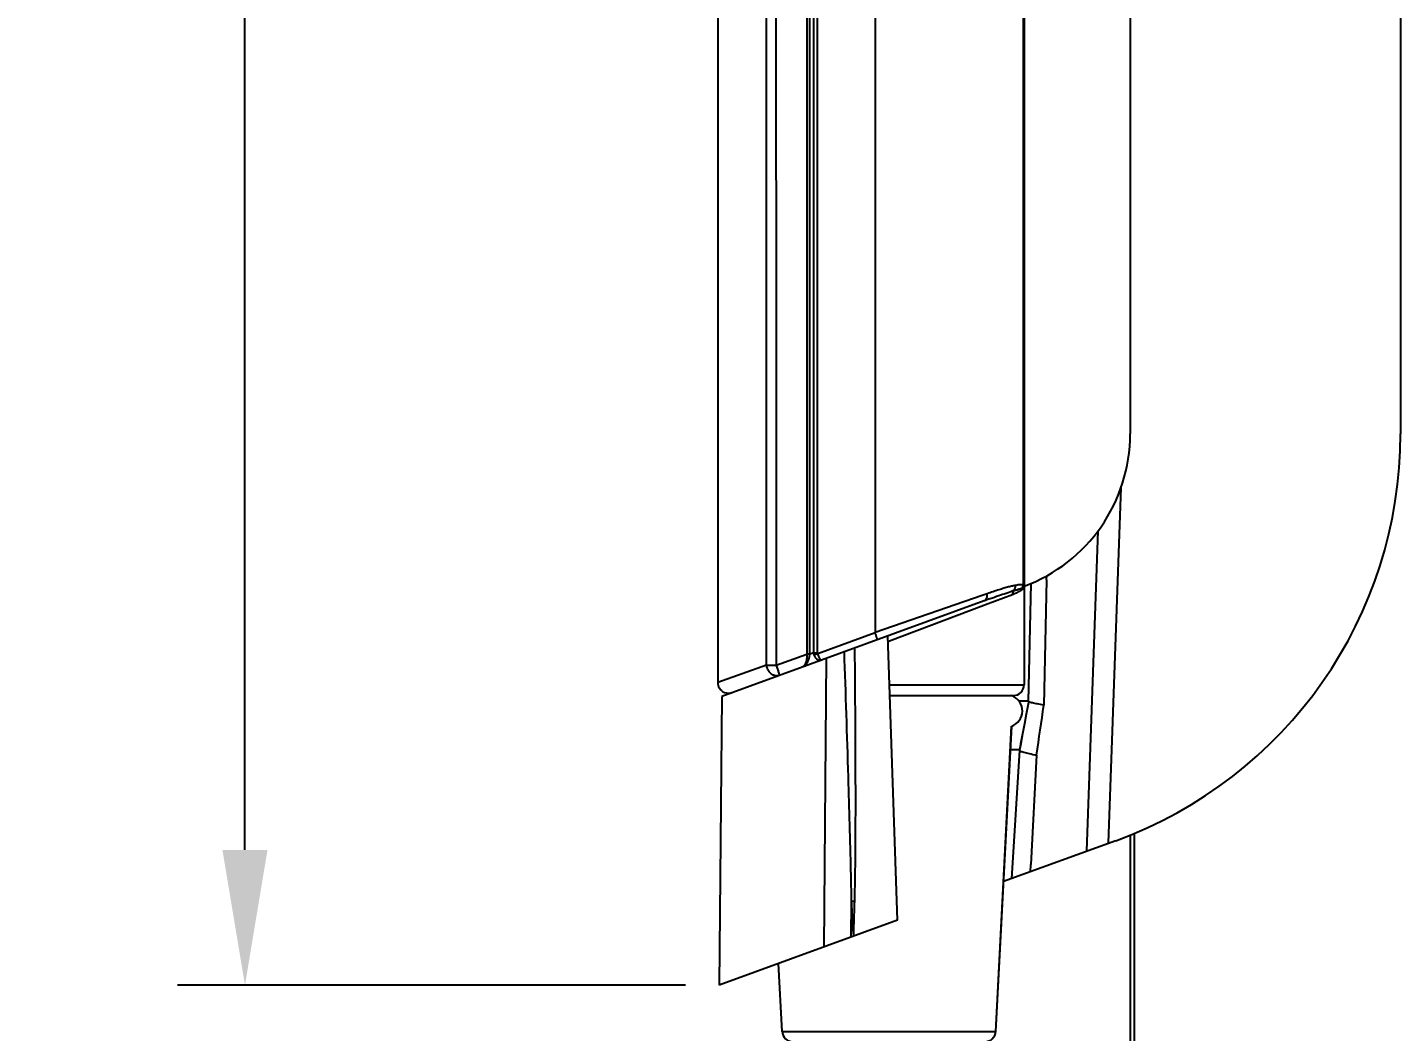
# Model space of a CAD drawing. Header units: millimetres. Extents: x 1236 to 1656, y -100 to 494.
# Drawn here: x 1529.57 to 1554.96, y 106.64 to 125.19 of the extents above; entities that cross this region are included whole.
import ezdxf

# ---------------------------------------------------------------- set-up
doc = ezdxf.new("R2010")
doc.units = ezdxf.units.MM
doc.header["$LTSCALE"] = 0.1
doc.layers.add('DIM', color=3, linetype='Continuous')
doc.styles.get("Standard").update_dxf_attribs({"font": 'arial.ttf'})
doc.dimstyles.new('ISO-25', dxfattribs={"dimtxt": 2.5, "dimasz": 2.5, "dimexe": 1.25, "dimexo": 0.625, "dimtad": 1, "dimlfac": 5, "dimtxsty": 'Standard', "dimcen": 2.5, "dimadec": 0, "dimazin": 0, "dimtfac": 1, "dimtmove": 0, "dimatfit": 3, "dimfxl": 0, "dimarcsym": 0})

# ---------------------------------------------------------------- blocks, each defined once
blk = doc.blocks.new('*D58')
at = {"layer": 'Defpoints', "color": 0}
for p in [(1533.592, 171.481), (1545.562, 171.481), (1542.362, 107.493)]:
    blk.add_point(p, dxfattribs=at)
at = {"layer": 'DIM', "color": 0, "lineweight": -2}
for p, q in [((1544.937, 171.481), (1532.342, 171.481)), ((1533.592, 109.993), (1533.592, 168.981)), ((1541.737, 107.493), (1532.342, 107.493))]:
    blk.add_line(p, q, dxfattribs=at)
at = {"layer": 'DIM', "color": 0}
for points in [[(1533.175, 168.981), (1534.009, 168.981), (1533.592, 171.481)], [(1533.175, 109.993), (1534.009, 109.993), (1533.592, 107.493)]]:
    blk.add_solid(points, dxfattribs=at)
at = {"layer": 'DIM', "color": 0, "insert": (1531.328, 139.487), "char_height": 2.5, "attachment_point": 5, "rotation": 90}
blk.add_mtext('(320)', dxfattribs=at)

msp = doc.modelspace()

# ---------------------------------------------------------------- linework, layer by layer
for p, q in [((1542.334, 162.3958), (1542.334, 113.096)), ((1549.9625, 137.0434), (1549.9625, 117.6809)), ((1549.9625, 137.0434), (1549.9625, 117.6809)), ((1554.9626, 136.9998), (1554.9626, 117.6809)), ((1554.9626, 136.9997), (1554.9626, 117.6809)), ((1548.0006, 134.9717), (1548.0006, 113.0463)), ((1548.0006, 134.9716), (1548.0006, 113.0463)), ((1547.9819, 134.2535), (1547.9819, 114.8892)), ((1547.9819, 134.2534), (1547.9819, 114.8892)), ((1545.2444, 133.7732), (1545.2444, 114.0111)), ((1545.2444, 133.7731), (1545.2444, 114.011)), ((1544.1028, 133.4317), (1544.1033, 113.6354)), ((1544.1028, 133.4317), (1544.1033, 113.6354)), ((1543.2363, 113.4052), (1543.2363, 133.0199)), ((1543.2363, 113.4052), (1543.2363, 133.0199)), ((1549.5644, 110.1143), (1549.794, 116.6895)), ((1549.5644, 110.1143), (1549.794, 116.6895)), ((1549.1625, 109.968), (1549.3693, 115.89)), ((1549.1625, 109.968), (1549.3693, 115.8899)), ((1548.4177, 114.9859), (1548.4193, 115.058)), ((1548.4177, 114.9859), (1548.4193, 115.058)), ((1547.9822, 114.8466), (1547.974, 114.842)), ((1547.9822, 114.8466), (1547.974, 114.842)), ((1547.9877, 114.8861), (1547.9819, 114.8892)), ((1547.9877, 114.8861), (1547.982, 114.8892)), ((1548.0826, 112.7356), (1548.1295, 114.9175)), ((1548.0826, 112.7356), (1548.1295, 114.9175)), ((1548.4177, 114.9859), (1548.366, 112.6695)), ((1548.4177, 114.9859), (1548.366, 112.6695)), ((1547.2604, 114.5967), (1542.409, 112.831)), ((1547.2604, 114.5967), (1542.409, 112.831)), ((1547.2258, 114.6959), (1545.2444, 114.0111)), ((1547.2258, 114.6959), (1545.2444, 114.011)), ((1547.3188, 114.7283), (1547.2258, 114.6959)), ((1547.3188, 114.7283), (1547.2258, 114.6959)), ((1547.2549, 114.5139), (1547.288, 114.5265)), ((1547.2549, 114.5139), (1547.288, 114.5265)), ((1547.288, 114.5265), (1547.7879, 114.7157)), ((1547.288, 114.5265), (1547.7879, 114.7157)), ((1547.3547, 114.6309), (1547.3763, 114.6387)), ((1547.3547, 114.6309), (1547.3763, 114.6386)), ((1547.6665, 114.7397), (1547.7715, 114.7734)), ((1547.6665, 114.7396), (1547.7715, 114.7734)), ((1545.5142, 113.855), (1547.2549, 114.5139)), ((1545.5142, 113.855), (1547.2549, 114.5139)), ((1544.1831, 113.6248), (1545.2444, 114.011)), ((1544.1831, 113.6247), (1545.2444, 114.011)), ((1545.6624, 108.6941), (1545.4789, 113.9484)), ((1545.6624, 108.6941), (1545.4789, 113.9483)), ((1545.4823, 113.8428), (1545.5006, 113.8498)), ((1545.4824, 113.8428), (1545.5006, 113.8498)), ((1545.5006, 113.8499), (1545.5142, 113.855)), ((1545.5006, 113.8499), (1545.5142, 113.855)), ((1543.4154, 113.4059), (1543.981, 113.6111)), ((1543.4154, 113.4059), (1543.981, 113.6111)), ((1544.0368, 113.6111), (1543.9809, 113.6111)), ((1544.0369, 113.6111), (1543.9809, 113.6111)), ((1544.0021, 113.4738), (1544.0203, 113.5149)), ((1544.0021, 113.4738), (1544.0203, 113.5149)), ((1544.1033, 113.6354), (1544.0368, 113.612)), ((1544.1033, 113.6354), (1544.0369, 113.612)), ((1544.1033, 113.6354), (1544.1812, 113.6354)), ((1544.1033, 113.6354), (1544.1812, 113.6354)), ((1544.1831, 113.6248), (1544.1812, 113.6354)), ((1544.1831, 113.6247), (1544.1812, 113.6354)), ((1544.343, 113.5349), (1544.2964, 108.197)), ((1544.343, 113.5349), (1544.2965, 108.197)), ((1543.2363, 113.4052), (1542.3342, 113.0894)), ((1543.2363, 113.4052), (1542.3343, 113.0894)), ((1543.2363, 113.4052), (1543.4156, 113.4053)), ((1543.2363, 113.4051), (1543.4156, 113.4053)), ((1542.334, 113.089), (1542.3357, 113.0634)), ((1542.334, 113.089), (1542.3357, 113.0634)), ((1545.5102, 113.0463), (1548.0006, 113.0463)), ((1545.5102, 113.0463), (1548.0006, 113.0463)), ((1542.4089, 112.831), (1542.3623, 107.493)), ((1542.4089, 112.831), (1542.3624, 107.493)), ((1545.5172, 112.8463), (1547.8006, 112.8463)), ((1545.5172, 112.8463), (1547.8006, 112.8463)), ((1548.0827, 112.7423), (1547.907, 112.7423)), ((1548.0827, 112.7423), (1547.907, 112.7423)), ((1547.4751, 106.6357), (1547.7708, 112.2782)), ((1547.4751, 106.6357), (1547.7709, 112.2782)), ((1547.9168, 111.8411), (1547.7479, 111.8411)), ((1547.9168, 111.8411), (1547.7479, 111.8411)), ((1547.9159, 111.8344), (1547.769, 109.4609)), ((1547.9159, 111.8344), (1547.769, 109.4609)), ((1547.9156, 111.8346), (1547.9155, 111.8345)), ((1547.9156, 111.8346), (1547.9155, 111.8345)), ((1548.231, 111.7461), (1548.1249, 109.7243)), ((1548.231, 111.7461), (1548.1249, 109.7243)), ((1549.9625, 110.2696), (1549.9625, 73.8794)), ((1550.0334, 110.2982), (1550.0334, 73.8815)), ((1549.6987, 110.1632), (1547.6204, 109.4068)), ((1549.6987, 110.1632), (1547.6204, 109.4068)), ((1548.1176, 109.5878), (1548.1248, 109.7243)), ((1548.1176, 109.5878), (1548.1248, 109.7243)), ((1544.8039, 109.0369), (1544.7981, 108.3796)), ((1544.8039, 109.0369), (1544.7982, 108.3796)), ((1545.6624, 108.6941), (1542.3624, 107.493)), ((1545.6624, 108.6941), (1542.3625, 107.493)), ((1544.8387, 108.4762), (1544.8467, 108.3972)), ((1544.8387, 108.4762), (1544.8467, 108.3972)), ((1543.526, 106.6357), (1543.4601, 107.8926)), ((1543.526, 106.6357), (1543.4601, 107.8926)), ((1543.526, 106.6357), (1547.4751, 106.6357)), ((1543.526, 106.6357), (1547.4751, 106.6357))]:
    msp.add_line(p, q)
for points in [[(1544.0364, 122.3587), (1544.0364, 123.427), (1544.0363, 124.4577), (1544.0363, 125.4531), (1544.0362, 126.4161), (1544.0362, 127.3482), (1544.0363, 128.2514), (1544.0363, 129.1269), (1544.0364, 129.976), (1544.0365, 130.8004), (1544.0366, 131.601), (1544.0368, 132.3814), (1544.0373, 133.1462), (1544.0446, 133.8154)], [(1544.0365, 122.3587), (1544.0364, 123.4269), (1544.0363, 124.4577), (1544.0363, 125.4531), (1544.0363, 126.4161), (1544.0362, 127.3482), (1544.0363, 128.2514), (1544.0363, 129.1269), (1544.0364, 129.976), (1544.0365, 130.8003), (1544.0367, 131.6009), (1544.0368, 132.3814), (1544.0373, 133.1461), (1544.0446, 133.8153)], [(1544.0368, 113.6111), (1544.0368, 114.962), (1544.0368, 116.3344), (1544.0367, 117.6438), (1544.0367, 118.8966), (1544.0366, 120.0971), (1544.0364, 122.3587)], [(1544.0369, 113.6111), (1544.0368, 114.962), (1544.0368, 116.3344), (1544.0367, 117.6438), (1544.0367, 118.8966), (1544.0366, 120.0971), (1544.0365, 122.3587)], [(1544.0203, 113.5149), (1544.0323, 113.5597), (1544.0369, 113.6111)], [(1544.0203, 113.5149), (1544.0323, 113.5597), (1544.037, 113.6111)], [(1543.9135, 113.3801), (1543.9476, 113.4036), (1543.9783, 113.4367), (1544.0021, 113.4738)], [(1543.9135, 113.3801), (1543.9476, 113.4036), (1543.9783, 113.4367), (1544.0021, 113.4738)], [(1542.3357, 113.0634), (1542.3412, 113.0362), (1542.3507, 113.0093), (1542.3645, 112.9833), (1542.3828, 112.9587), (1542.4052, 112.9364), (1542.4315, 112.9176), (1542.4615, 112.9031), (1542.4944, 112.8934), (1542.5296, 112.8893), (1542.5664, 112.892), (1542.6022, 112.9013)], [(1542.3357, 113.0634), (1542.3412, 113.0362), (1542.3507, 113.0093), (1542.3645, 112.9833), (1542.3828, 112.9586), (1542.4053, 112.9363), (1542.4315, 112.9176), (1542.4616, 112.9031), (1542.4945, 112.8934), (1542.5296, 112.8893), (1542.5664, 112.892), (1542.6022, 112.9013)], [(1548.082, 112.7362), (1548.0732, 112.6878), (1548.0396, 112.5044), (1548.0057, 112.3205), (1547.9717, 112.1362), (1547.9373, 111.9515), (1547.9156, 111.8346)], [(1548.082, 112.7362), (1548.0732, 112.6878), (1548.0396, 112.5044), (1548.0057, 112.3205), (1547.9717, 112.1362), (1547.9374, 111.9515), (1547.9156, 111.8346)]]:
    msp.add_lwpolyline(points)
for centre, radius, start, end in [((1546.9624, 117.6809), 3.0001, 290.27213, 0), ((1546.9624, 117.6809), 3.0001, 290.27213, 0), ((1546.9624, 117.6809), 8.0002, 290, 0), ((1546.9624, 117.6809), 8.0002, 290, 0), ((1548.7611, 111.5688), 3.3539, 106.47108, 107.16053), ((1548.7611, 111.5688), 3.3539, 106.47108, 107.16053), ((1548.0671, 114.8107), 0.0983, 161.43059, 181.36545), ((1548.0671, 114.8107), 0.0983, 161.43059, 181.36545), ((1547.9536, 114.8662), 0.047, 353.2356, 359.94274), ((1547.9536, 114.8662), 0.047, 353.2356, 359.94274), ((1556.849, 88.2705), 28.0181, 109.80771, 110.0129), ((1556.849, 88.2706), 28.018, 109.80771, 110.0129), ((1547.2677, 116.1117), 1.4899, 290.43777, 292.12964), ((1547.2677, 116.1117), 1.4899, 290.43777, 292.12964), ((1544.2548, 113.6517), 0.1524, 186.12559, 200.29573), ((1544.2548, 113.6517), 0.1524, 186.12559, 200.29573), ((1539.8863, 125.3201), 12.4596, 289.82459, 290.17295), ((1539.8863, 125.32), 12.4596, 289.82459, 290.17295), ((1547.8006, 113.0463), 0.2, 270, 0), ((1547.8006, 113.0463), 0.2, 270, 0), ((1547.6677, 112.5606), 0.3008, 71.55875, 71.96387), ((1547.6677, 112.5606), 0.3008, 71.55875, 71.96387), ((1547.7585, 112.8063), 0.04, 51.35171, 83.73122), ((1547.7585, 112.8063), 0.04, 51.35171, 83.73122), ((1547.6677, 112.5606), 0.3008, 290.06974, 67.66054), ((1547.6677, 112.5606), 0.3008, 290.06974, 67.66054), ((1201.057, 162.7978), 350.9074, 351.634641, 351.787011), ((1201.0578, 162.7977), 350.9066, 351.634641, 351.787011), ((1545.3299, 80.3709), 28.6709, 90.93591, 91.05135), ((1545.33, 80.3709), 28.6708, 90.93591, 91.05135), ((1543.7257, 106.6461), 0.2, 183, 270), ((1547.2754, 106.6461), 0.2, 270, 357)]:
    msp.add_arc(centre, radius, start, end)
for points, knots in [([(1544.1811, 113.6354), (1544.181, 114.5652), (1544.181, 116.4247), (1544.1809, 118.749), (1544.1809, 120.6085), (1544.181, 122.0032), (1544.181, 123.3978), (1544.1811, 124.7924), (1544.1812, 126.187), (1544.1813, 127.3492), (1544.1814, 128.2789), (1544.1814, 128.9763), (1544.1814, 129.6736), (1544.1813, 130.3709), (1544.1812, 130.952), (1544.1811, 131.4169), (1544.181, 131.7655), (1544.1809, 132.056), (1544.1809, 132.2885), (1544.1809, 132.4628), (1544.181, 132.6371), (1544.1812, 132.8114), (1544.1812, 132.9858), (1544.1808, 133.1601), (1544.1804, 133.3344), (1544.1804, 133.5083), (1544.1815, 133.6817), (1544.185, 133.8547), (1544.1915, 134.0272), (1544.2039, 134.2564), (1544.2266, 134.5409), (1544.2657, 134.8789), (1544.3166, 135.2123), (1544.382, 135.5405), (1544.4351, 135.7564), (1544.464, 135.8635)], [0, 0, 0, 0, 0.1253492, 0.2506982, 0.3133728, 0.3760473, 0.4387217, 0.5013961, 0.5640703, 0.6267445, 0.6580816, 0.6894188, 0.7207561, 0.7520935, 0.7834311, 0.7990998, 0.8147682, 0.8304361, 0.8382698, 0.8461032, 0.8539359, 0.8617686, 0.8696046, 0.8774441, 0.8852793, 0.8930985, 0.9008894, 0.9086604, 0.9164222, 0.924169, 0.9395946, 0.9548962, 0.9700372, 0.985051, 1, 1, 1, 1]), ([(1544.1811, 113.6354), (1544.181, 114.5652), (1544.181, 116.4247), (1544.1809, 118.749), (1544.1809, 120.6085), (1544.181, 122.0031), (1544.181, 123.3978), (1544.1811, 124.7924), (1544.1812, 126.187), (1544.1813, 127.3492), (1544.1814, 128.2789), (1544.1814, 128.9762), (1544.1814, 129.6735), (1544.1813, 130.3708), (1544.1812, 130.9519), (1544.1811, 131.4168), (1544.181, 131.7655), (1544.1809, 132.056), (1544.1809, 132.2884), (1544.1809, 132.4627), (1544.181, 132.637), (1544.1812, 132.8113), (1544.1812, 132.9857), (1544.1808, 133.1601), (1544.1804, 133.3343), (1544.1804, 133.5082), (1544.1815, 133.6817), (1544.185, 133.8546), (1544.1915, 134.0272), (1544.2039, 134.2563), (1544.2266, 134.5408), (1544.2657, 134.8789), (1544.3167, 135.2123), (1544.382, 135.5405), (1544.4351, 135.7564), (1544.464, 135.8634)], [0, 0, 0, 0, 0.1253492, 0.2506982, 0.3133728, 0.3760473, 0.4387217, 0.5013961, 0.5640703, 0.6267445, 0.6580816, 0.6894188, 0.7207561, 0.7520935, 0.7834311, 0.7990998, 0.8147682, 0.8304361, 0.8382698, 0.8461032, 0.8539359, 0.8617686, 0.8696046, 0.8774441, 0.8852793, 0.8930985, 0.9008894, 0.9086604, 0.9164222, 0.924169, 0.9395946, 0.9548962, 0.9700372, 0.985051, 1, 1, 1, 1]), ([(1543.9921, 133.8144), (1543.9888, 133.71), (1543.9843, 133.5005), (1543.9814, 133.1858), (1543.9805, 132.8703), (1543.9807, 132.5547), (1543.9808, 132.239), (1543.9806, 131.9232), (1543.9806, 131.6075), (1543.9804, 131.1865), (1543.9803, 130.6603), (1543.9802, 130.0289), (1543.9801, 129.3974), (1543.98, 128.5555), (1543.9799, 127.503), (1543.9799, 126.2401), (1543.98, 124.9772), (1543.9801, 123.7143), (1543.9802, 122.4514), (1543.9804, 120.7675), (1543.9806, 118.6627), (1543.9808, 116.1368), (1543.9809, 114.4529), (1543.9809, 113.611)], [0, 0, 0, 0, 0.0155089, 0.0311163, 0.0467302, 0.0623556, 0.0779836, 0.0936108, 0.1092383, 0.1248657, 0.1561204, 0.1873752, 0.2186299, 0.2498846, 0.312394, 0.3749035, 0.437413, 0.4999226, 0.5624321, 0.6249417, 0.7499611, 0.8749806, 1, 1, 1, 1]), ([(1543.9921, 133.8143), (1543.9888, 133.7099), (1543.9843, 133.5004), (1543.9814, 133.1857), (1543.9805, 132.8702), (1543.9808, 132.5546), (1543.9808, 132.2389), (1543.9806, 131.9232), (1543.9806, 131.6074), (1543.9805, 131.1865), (1543.9803, 130.6603), (1543.9802, 130.0288), (1543.9801, 129.3974), (1543.98, 128.5554), (1543.9799, 127.503), (1543.9799, 126.2401), (1543.98, 124.9772), (1543.9801, 123.7143), (1543.9802, 122.4514), (1543.9804, 120.7675), (1543.9806, 118.6626), (1543.9808, 116.1368), (1543.9809, 114.4529), (1543.9809, 113.611)], [0, 0, 0, 0, 0.0155089, 0.0311163, 0.0467302, 0.0623556, 0.0779836, 0.0936108, 0.1092383, 0.1248657, 0.1561204, 0.1873752, 0.2186299, 0.2498846, 0.312394, 0.3749035, 0.437413, 0.4999226, 0.5624321, 0.6249417, 0.7499611, 0.8749806, 1, 1, 1, 1]), ([(1543.4152, 133.0201), (1543.4146, 132.6114), (1543.4138, 131.7942), (1543.4128, 130.5683), (1543.4119, 129.3425), (1543.4112, 127.708), (1543.4113, 125.6648), (1543.4121, 123.213), (1543.4132, 120.7611), (1543.4148, 117.4919), (1543.4155, 115.0399), (1543.4156, 113.4053)], [0, 0, 0, 0, 0.0625038, 0.1249883, 0.1874882, 0.2499909, 0.374986, 0.4999839, 0.6249871, 0.7499921, 1, 1, 1, 1]), ([(1543.4152, 133.02), (1543.4146, 132.6113), (1543.4138, 131.7941), (1543.4128, 130.5683), (1543.4119, 129.3425), (1543.4113, 127.7079), (1543.4113, 125.6648), (1543.4121, 123.2129), (1543.4132, 120.7611), (1543.4148, 117.4918), (1543.4155, 115.0399), (1543.4156, 113.4053)], [0, 0, 0, 0, 0.0625038, 0.1249883, 0.1874882, 0.2499909, 0.374986, 0.4999839, 0.6249871, 0.7499921, 1, 1, 1, 1]), ([(1547.7124, 114.8526), (1547.6841, 114.8451), (1547.6245, 114.8282), (1547.493, 114.7876), (1547.3902, 114.7532), (1547.3188, 114.7283)], [0, 0, 0, 0, 0.212153, 0.4505569, 1, 1, 1, 1]), ([(1547.7124, 114.8526), (1547.6841, 114.8451), (1547.6245, 114.8282), (1547.493, 114.7876), (1547.3902, 114.7532), (1547.3188, 114.7283)], [0, 0, 0, 0, 0.212153, 0.4505569, 1, 1, 1, 1]), ([(1547.8458, 114.8823), (1547.8251, 114.8789), (1547.7804, 114.8699), (1547.7362, 114.8589), (1547.7124, 114.8526)], [0, 0, 0, 0, 0.4597716, 1, 1, 1, 1]), ([(1547.8458, 114.8823), (1547.8251, 114.8789), (1547.7804, 114.8698), (1547.7362, 114.8589), (1547.7124, 114.8526)], [0, 0, 0, 0, 0.4597716, 1, 1, 1, 1]), ([(1547.8102, 114.7851), (1547.8061, 114.7804), (1547.799, 114.77), (1547.7917, 114.7525), (1547.7879, 114.7342), (1547.7876, 114.7217), (1547.7879, 114.7156)], [0, 0, 0, 0, 0.2494885, 0.5028361, 0.7547013, 1, 1, 1, 1]), ([(1547.8102, 114.7851), (1547.8061, 114.7804), (1547.799, 114.77), (1547.7917, 114.7525), (1547.7879, 114.7342), (1547.7876, 114.7217), (1547.7879, 114.7156)], [0, 0, 0, 0, 0.2494885, 0.5028361, 0.7547013, 1, 1, 1, 1]), ([(1547.8102, 114.7851), (1547.8218, 114.798), (1547.8403, 114.8291), (1547.8461, 114.8646), (1547.8458, 114.8823)], [0, 0, 0, 0, 0.4954701, 1, 1, 1, 1]), ([(1547.8102, 114.7851), (1547.8218, 114.798), (1547.8403, 114.829), (1547.8461, 114.8646), (1547.8458, 114.8823)], [0, 0, 0, 0, 0.4954701, 1, 1, 1, 1]), ([(1547.8102, 114.7851), (1547.8286, 114.7906), (1547.8625, 114.8009), (1547.9027, 114.8138), (1547.93, 114.8235), (1547.9469, 114.8298), (1547.9614, 114.8358), (1547.9701, 114.8399), (1547.974, 114.842)], [0, 0, 0, 0, 0.3335771, 0.6114958, 0.7296277, 0.8337571, 0.9238572, 1, 1, 1, 1]), ([(1547.8102, 114.7851), (1547.8287, 114.7906), (1547.8625, 114.8009), (1547.9027, 114.8138), (1547.93, 114.8234), (1547.9469, 114.8298), (1547.9614, 114.8358), (1547.9701, 114.8399), (1547.974, 114.842)], [0, 0, 0, 0, 0.3335771, 0.6114958, 0.7296277, 0.8337571, 0.9238572, 1, 1, 1, 1]), ([(1547.9689, 114.8083), (1547.9612, 114.8013), (1547.943, 114.7875), (1547.9111, 114.7686), (1547.8724, 114.7499), (1547.8441, 114.7378), (1547.8289, 114.7316)], [0, 0, 0, 0, 0.1950257, 0.4252606, 0.6929511, 1, 1, 1, 1]), ([(1547.9689, 114.8083), (1547.9612, 114.8013), (1547.943, 114.7875), (1547.9111, 114.7686), (1547.8724, 114.7499), (1547.8441, 114.7378), (1547.8289, 114.7316)], [0, 0, 0, 0, 0.1950257, 0.4252606, 0.6929511, 1, 1, 1, 1]), ([(1547.9819, 114.8892), (1547.9791, 114.8904), (1547.9726, 114.8923), (1547.9613, 114.8938), (1547.9478, 114.8942), (1547.9319, 114.8935), (1547.9137, 114.8919), (1547.8846, 114.8885), (1547.8618, 114.885), (1547.8458, 114.8823)], [0, 0, 0, 0, 0.0663334, 0.1480355, 0.2463571, 0.3619939, 0.4952157, 0.6460265, 1, 1, 1, 1]), ([(1547.9819, 114.8892), (1547.9791, 114.8904), (1547.9726, 114.8923), (1547.9614, 114.8938), (1547.9478, 114.8942), (1547.9319, 114.8935), (1547.9137, 114.8919), (1547.8846, 114.8885), (1547.8618, 114.885), (1547.8458, 114.8823)], [0, 0, 0, 0, 0.0663334, 0.1480355, 0.2463571, 0.3619939, 0.4952157, 0.6460265, 1, 1, 1, 1]), ([(1547.9689, 114.8083), (1547.9733, 114.8126), (1547.9813, 114.8211), (1547.9935, 114.8378), (1547.9992, 114.8517), (1548.0003, 114.8607)], [0, 0, 0, 0, 0.2993246, 0.5625933, 1, 1, 1, 1]), ([(1547.9689, 114.8083), (1547.9734, 114.8126), (1547.9814, 114.8211), (1547.9935, 114.8378), (1547.9992, 114.8517), (1548.0003, 114.8607)], [0, 0, 0, 0, 0.2993246, 0.5625933, 1, 1, 1, 1]), ([(1547.974, 114.842), (1547.9754, 114.8458), (1547.9778, 114.8535), (1547.9804, 114.8652), (1547.9819, 114.8772), (1547.9821, 114.8852), (1547.982, 114.8892)], [0, 0, 0, 0, 0.2506769, 0.5016348, 0.752069, 1, 1, 1, 1]), ([(1547.974, 114.842), (1547.9754, 114.8458), (1547.9778, 114.8534), (1547.9804, 114.8652), (1547.9819, 114.8772), (1547.9821, 114.8852), (1547.982, 114.8892)], [0, 0, 0, 0, 0.2506769, 0.5016348, 0.752069, 1, 1, 1, 1]), ([(1548.0006, 114.8662), (1548.0006, 114.8647), (1547.9995, 114.8613), (1547.9957, 114.8566), (1547.9898, 114.8515), (1547.9849, 114.8483), (1547.9822, 114.8466)], [0, 0, 0, 0, 0.1580317, 0.3692342, 0.6479917, 1, 1, 1, 1]), ([(1548.0006, 114.8662), (1548.0006, 114.8647), (1547.9995, 114.8613), (1547.9957, 114.8566), (1547.9898, 114.8515), (1547.9849, 114.8483), (1547.9822, 114.8466)], [0, 0, 0, 0, 0.1580317, 0.3692342, 0.6479917, 1, 1, 1, 1]), ([(1548.0006, 114.8662), (1548.0006, 114.8681), (1548.0001, 114.872), (1547.9975, 114.8774), (1547.9933, 114.8823), (1547.9897, 114.8849), (1547.9877, 114.8861)], [0, 0, 0, 0, 0.233651, 0.4656206, 0.71557, 1, 1, 1, 1]), ([(1548.0006, 114.8662), (1548.0006, 114.8681), (1548.0001, 114.872), (1547.9976, 114.8774), (1547.9933, 114.8822), (1547.9897, 114.8849), (1547.9877, 114.8861)], [0, 0, 0, 0, 0.233651, 0.4656206, 0.71557, 1, 1, 1, 1]), ([(1547.2604, 114.5967), (1547.2657, 114.5987), (1547.276, 114.6038), (1547.2896, 114.6148), (1547.3012, 114.6288), (1547.3102, 114.6455), (1547.3167, 114.6643), (1547.3204, 114.6848), (1547.3212, 114.7064), (1547.3199, 114.721), (1547.3188, 114.7283)], [0, 0, 0, 0, 0.1085576, 0.2200141, 0.3356933, 0.4567847, 0.5841355, 0.7179889, 0.8572746, 1, 1, 1, 1]), ([(1547.2604, 114.5967), (1547.2657, 114.5987), (1547.276, 114.6038), (1547.2896, 114.6148), (1547.3012, 114.6288), (1547.3103, 114.6455), (1547.3167, 114.6643), (1547.3204, 114.6848), (1547.3212, 114.7064), (1547.3199, 114.721), (1547.3188, 114.7283)], [0, 0, 0, 0, 0.1085576, 0.2200141, 0.3356933, 0.4567847, 0.5841355, 0.7179889, 0.8572746, 1, 1, 1, 1]), ([(1547.3763, 114.6387), (1547.4278, 114.6572), (1547.5243, 114.6914), (1547.6212, 114.7246), (1547.6665, 114.7397)], [0, 0, 0, 0, 0.5345487, 1, 1, 1, 1]), ([(1547.3763, 114.6386), (1547.4278, 114.6571), (1547.5243, 114.6914), (1547.6212, 114.7246), (1547.6665, 114.7396)], [0, 0, 0, 0, 0.5345487, 1, 1, 1, 1]), ([(1545.2897, 113.8795), (1545.2898, 113.8795), (1545.2897, 113.8798), (1545.2897, 113.8803), (1545.2895, 113.8811), (1545.2892, 113.8823), (1545.2888, 113.8837), (1545.2883, 113.8854), (1545.2876, 113.8875), (1545.2866, 113.8908), (1545.285, 113.8957), (1545.2828, 113.9023), (1545.2802, 113.91), (1545.2773, 113.9186), (1545.274, 113.9281), (1545.269, 113.9423), (1545.2622, 113.9615), (1545.2535, 113.9858), (1545.2475, 114.0025), (1545.2444, 114.011)], [0, 0, 0, 0, 0.0014728, 0.0051921, 0.0112626, 0.0196825, 0.0304364, 0.0435048, 0.0588669, 0.0765011, 0.1184406, 0.1688513, 0.2271983, 0.2929461, 0.365525, 0.4442315, 0.6170772, 0.8050988, 1, 1, 1, 1]), ([(1545.2897, 113.8795), (1545.2898, 113.8795), (1545.2897, 113.8798), (1545.2897, 113.8803), (1545.2895, 113.8811), (1545.2892, 113.8822), (1545.2888, 113.8837), (1545.2883, 113.8854), (1545.2877, 113.8875), (1545.2866, 113.8908), (1545.285, 113.8956), (1545.2828, 113.9023), (1545.2802, 113.91), (1545.2773, 113.9186), (1545.274, 113.9281), (1545.269, 113.9423), (1545.2622, 113.9615), (1545.2535, 113.9858), (1545.2475, 114.0025), (1545.2444, 114.011)], [0, 0, 0, 0, 0.0014728, 0.0051921, 0.0112626, 0.0196825, 0.0304364, 0.0435048, 0.0588669, 0.0765011, 0.1184406, 0.1688513, 0.2271983, 0.2929461, 0.365525, 0.4442315, 0.6170772, 0.8050988, 1, 1, 1, 1]), ([(1543.981, 113.6111), (1543.982, 113.6009), (1543.9842, 113.5628), (1543.9807, 113.5242), (1543.9748, 113.4969)], [0, 0, 0, 0, 0.2675592, 1, 1, 1, 1]), ([(1543.981, 113.6111), (1543.982, 113.6009), (1543.9842, 113.5627), (1543.9808, 113.5242), (1543.9748, 113.4969)], [0, 0, 0, 0, 0.2675592, 1, 1, 1, 1]), ([(1544.1119, 113.5988), (1544.115, 113.5903), (1544.1224, 113.5738), (1544.1362, 113.551), (1544.1524, 113.5313), (1544.1702, 113.5152), (1544.1891, 113.5036), (1544.2085, 113.4966), (1544.2277, 113.495), (1544.2399, 113.4974), (1544.2455, 113.4994)], [0, 0, 0, 0, 0.1494447, 0.2960434, 0.435905, 0.5668263, 0.6876632, 0.7988508, 0.9022378, 1, 1, 1, 1]), ([(1544.1119, 113.5988), (1544.1151, 113.5903), (1544.1224, 113.5738), (1544.1362, 113.551), (1544.1524, 113.5312), (1544.1702, 113.5152), (1544.1891, 113.5035), (1544.2086, 113.4966), (1544.2277, 113.495), (1544.24, 113.4974), (1544.2456, 113.4994)], [0, 0, 0, 0, 0.1494447, 0.2960434, 0.435905, 0.5668263, 0.6876632, 0.7988508, 0.9022378, 1, 1, 1, 1]), ([(1544.2455, 113.4994), (1544.2443, 113.499), (1544.2416, 113.5007), (1544.2389, 113.5037), (1544.236, 113.5075), (1544.2328, 113.5125), (1544.2292, 113.5186), (1544.2253, 113.5258), (1544.2194, 113.5372), (1544.2117, 113.5536), (1544.1986, 113.5838), (1544.1892, 113.608), (1544.1831, 113.6248)], [0, 0, 0, 0, 0.0288629, 0.0542414, 0.0879306, 0.1300071, 0.1801452, 0.237908, 0.3028339, 0.4519902, 0.6223377, 1, 1, 1, 1]), ([(1544.2456, 113.4994), (1544.2443, 113.499), (1544.2416, 113.5007), (1544.239, 113.5037), (1544.236, 113.5075), (1544.2328, 113.5125), (1544.2292, 113.5186), (1544.2253, 113.5258), (1544.2194, 113.5372), (1544.2117, 113.5536), (1544.1986, 113.5838), (1544.1892, 113.608), (1544.1831, 113.6247)], [0, 0, 0, 0, 0.0288629, 0.0542414, 0.0879306, 0.1300071, 0.1801452, 0.237908, 0.3028339, 0.4519902, 0.6223377, 1, 1, 1, 1]), ([(1544.6712, 113.6544), (1544.6968, 112.8849), (1544.7343, 111.7307), (1544.7787, 110.1916), (1544.7977, 109.4218), (1544.8039, 109.0369)], [0, 0, 0, 0, 0.4999737, 0.7499784, 1, 1, 1, 1]), ([(1544.6713, 113.6544), (1544.6969, 112.8849), (1544.7344, 111.7307), (1544.7787, 110.1916), (1544.7978, 109.4218), (1544.8039, 109.0369)], [0, 0, 0, 0, 0.4999737, 0.7499784, 1, 1, 1, 1]), ([(1544.8645, 113.7247), (1544.869, 113.3342), (1544.8747, 112.5531), (1544.8802, 111.3814), (1544.8802, 110.4049), (1544.8742, 109.6237), (1544.8674, 109.2331), (1544.8616, 109.0379)], [0, 0, 0, 0, 0.2499774, 0.4999693, 0.7499762, 0.8749861, 1, 1, 1, 1]), ([(1544.8645, 113.7247), (1544.869, 113.3342), (1544.8748, 112.5531), (1544.8802, 111.3814), (1544.8802, 110.4049), (1544.8742, 109.6237), (1544.8674, 109.2331), (1544.8617, 109.0379)], [0, 0, 0, 0, 0.2499774, 0.4999693, 0.7499762, 0.8749861, 1, 1, 1, 1]), ([(1543.4706, 113.2174), (1543.4599, 113.2135), (1543.4362, 113.2082), (1543.405, 113.2097), (1543.3792, 113.2163), (1543.3521, 113.227), (1543.3194, 113.2474), (1543.2866, 113.2813), (1543.2609, 113.3209), (1543.2443, 113.3629), (1543.2384, 113.3915), (1543.2368, 113.4053)], [0, 0, 0, 0, 0.0999212, 0.2104516, 0.2704698, 0.3334247, 0.4660812, 0.6051817, 0.7447445, 0.8776846, 1, 1, 1, 1]), ([(1543.4706, 113.2174), (1543.4599, 113.2135), (1543.4362, 113.2082), (1543.405, 113.2097), (1543.3792, 113.2163), (1543.3521, 113.227), (1543.3194, 113.2474), (1543.2866, 113.2813), (1543.261, 113.3209), (1543.2443, 113.3629), (1543.2384, 113.3915), (1543.2368, 113.4053)], [0, 0, 0, 0, 0.0999212, 0.2104516, 0.2704698, 0.3334247, 0.4660812, 0.6051817, 0.7447445, 0.8776846, 1, 1, 1, 1]), ([(1543.4154, 113.4059), (1543.4197, 113.3939), (1543.4282, 113.3702), (1543.4399, 113.3358), (1543.4503, 113.3039), (1543.4589, 113.2759), (1543.4647, 113.2553), (1543.4681, 113.2416), (1543.4699, 113.2335), (1543.4709, 113.2278), (1543.4714, 113.224), (1543.4716, 113.2219), (1543.4716, 113.2201), (1543.4714, 113.2186), (1543.471, 113.2175), (1543.4706, 113.2174)], [0, 0, 0, 0, 0.1943806, 0.381544, 0.5533827, 0.7037022, 0.8270765, 0.8772876, 0.9191826, 0.9523446, 0.9656033, 0.9766442, 0.9854856, 0.9921864, 1, 1, 1, 1]), ([(1543.4154, 113.4059), (1543.4198, 113.3939), (1543.4282, 113.3702), (1543.44, 113.3358), (1543.4503, 113.3039), (1543.4589, 113.2758), (1543.4647, 113.2553), (1543.4681, 113.2416), (1543.4699, 113.2335), (1543.471, 113.2278), (1543.4714, 113.224), (1543.4716, 113.2219), (1543.4716, 113.2201), (1543.4715, 113.2186), (1543.4711, 113.2175), (1543.4706, 113.2174)], [0, 0, 0, 0, 0.1943806, 0.381544, 0.5533827, 0.7037022, 0.8270765, 0.8772876, 0.9191826, 0.9523446, 0.9656033, 0.9766442, 0.9854856, 0.9921864, 1, 1, 1, 1]), ([(1543.9651, 113.462), (1543.9612, 113.4509), (1543.9527, 113.4304), (1543.9363, 113.4037), (1543.9173, 113.3835), (1543.9023, 113.3745), (1543.8947, 113.3718)], [0, 0, 0, 0, 0.2992395, 0.5634923, 0.7948538, 1, 1, 1, 1]), ([(1543.9651, 113.462), (1543.9612, 113.4509), (1543.9527, 113.4304), (1543.9363, 113.4037), (1543.9173, 113.3834), (1543.9023, 113.3745), (1543.8948, 113.3717)], [0, 0, 0, 0, 0.2992395, 0.5634923, 0.7948538, 1, 1, 1, 1]), ([(1543.9382, 113.3956), (1543.943, 113.3955), (1543.9515, 113.3955), (1543.9599, 113.3964), (1543.9633, 113.3971)], [0, 0, 0, 0, 0.5789865, 1, 1, 1, 1]), ([(1543.9382, 113.3956), (1543.9431, 113.3954), (1543.9515, 113.3955), (1543.9599, 113.3964), (1543.9634, 113.3971)], [0, 0, 0, 0, 0.5789865, 1, 1, 1, 1]), ([(1543.9748, 113.4969), (1543.9741, 113.4938), (1543.9714, 113.4821), (1543.968, 113.4705), (1543.9651, 113.462)], [0, 0, 0, 0, 0.259425, 1, 1, 1, 1]), ([(1543.9748, 113.4969), (1543.9741, 113.4938), (1543.9714, 113.482), (1543.968, 113.4704), (1543.9651, 113.462)], [0, 0, 0, 0, 0.259425, 1, 1, 1, 1]), ([(1548.366, 112.6695), (1548.3257, 112.6759), (1548.2691, 112.6852), (1548.1993, 112.6987), (1548.1587, 112.7075), (1548.127, 112.7154), (1548.1033, 112.7228), (1548.0899, 112.7281), (1548.0825, 112.7334), (1548.0826, 112.7357)], [0, 0, 0, 0, 0.4169703, 0.5867174, 0.728519, 0.8411188, 0.9236189, 0.9757479, 1, 1, 1, 1]), ([(1548.366, 112.6695), (1548.3257, 112.6759), (1548.2692, 112.6852), (1548.1993, 112.6987), (1548.1587, 112.7075), (1548.127, 112.7154), (1548.1033, 112.7228), (1548.09, 112.7281), (1548.0825, 112.7334), (1548.0826, 112.7357)], [0, 0, 0, 0, 0.4169703, 0.5867174, 0.728519, 0.8411188, 0.9236189, 0.9757479, 1, 1, 1, 1]), ([(1547.9155, 111.8345), (1547.9151, 111.8317), (1547.9223, 111.8242), (1547.9375, 111.8173), (1547.9634, 111.8074), (1548.0168, 111.7916), (1548.1072, 111.7701), (1548.1859, 111.7545), (1548.231, 111.7461)], [0, 0, 0, 0, 0.0255463, 0.0776321, 0.1599804, 0.2725378, 0.5840883, 1, 1, 1, 1]), ([(1547.9155, 111.8345), (1547.9151, 111.8317), (1547.9223, 111.8242), (1547.9375, 111.8173), (1547.9635, 111.8074), (1548.0168, 111.7916), (1548.1072, 111.7701), (1548.1859, 111.7545), (1548.231, 111.7461)], [0, 0, 0, 0, 0.0255463, 0.0776321, 0.1599804, 0.2725378, 0.5840883, 1, 1, 1, 1]), ([(1544.8039, 109.0369), (1544.8095, 108.9434), (1544.8182, 108.8033), (1544.8291, 108.6163), (1544.8348, 108.5228), (1544.8387, 108.4762)], [0, 0, 0, 0, 0.4999694, 0.749962, 1, 1, 1, 1]), ([(1544.8039, 109.0369), (1544.8095, 108.9434), (1544.8182, 108.8033), (1544.8291, 108.6163), (1544.8348, 108.5228), (1544.8387, 108.4762)], [0, 0, 0, 0, 0.4999694, 0.749962, 1, 1, 1, 1]), ([(1544.8616, 109.0379), (1544.8601, 108.9845), (1544.8569, 108.8778), (1544.8524, 108.7176), (1544.8472, 108.5575), (1544.8452, 108.4507), (1544.8467, 108.3973)], [0, 0, 0, 0, 0.2500002, 0.4999727, 0.7500181, 1, 1, 1, 1]), ([(1544.8617, 109.0379), (1544.8601, 108.9845), (1544.8569, 108.8778), (1544.8524, 108.7176), (1544.8472, 108.5575), (1544.8452, 108.4507), (1544.8467, 108.3973)], [0, 0, 0, 0, 0.2500002, 0.4999727, 0.7500181, 1, 1, 1, 1])]:
    msp.add_open_spline(points, degree=3, knots=knots)
for points in [[(1542.3342, 113.0894), (1542.3342, 113.0894), (1542.3341, 113.0894), (1542.334, 113.0893)], [(1542.3343, 113.0894), (1542.3342, 113.0894), (1542.3341, 113.0894), (1542.334, 113.0893)]]:
    msp.add_open_spline(points, degree=3)

# ---------------------------------------------------------------- dimensions: what is measured, and where the dimension line sits
at = {"layer": 'DIM'}
dim = msp.add_linear_dim(base=(1533.5921, 171.4815), p1=(1542.3623, 107.493), p2=(1545.5624, 171.4815), angle=90, text='(320)', dimstyle='ISO-25', dxfattribs=at)
dim.commit()
dim.dimension.update_dxf_attribs({"geometry": '*D58', "text_midpoint": (1531.3283, 139.4872)})

doc.saveas('drawing.dxf')
